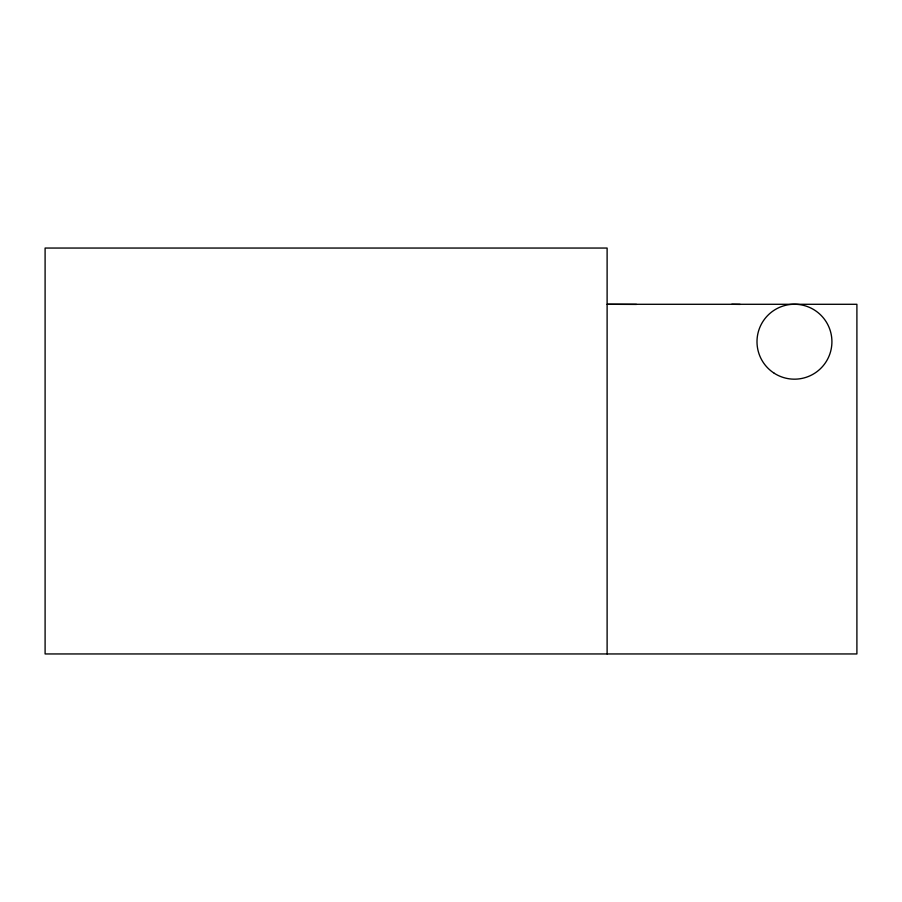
<?xml version="1.0" encoding="UTF-8"?>
<svg xmlns="http://www.w3.org/2000/svg" width="902" height="902" viewBox="0 0 902 902"><rect width="100%" height="100%" fill="white"/><g stroke="black" fill="none" stroke-linecap="round" stroke-linejoin="round"><path stroke-width="1.35" d="M636.53 304.425L607.114 304.29L856.9 304.29L856.9 653.95L45.1 653.95L45.1 248.05L607.114 248.05L607.114 653.95M731.781 304.29L740.181 304.414M774.277 373.281A37.467 37.467 0 0 0 831.881 343.414A37.467 37.467 0 0 0 777.208 308.461A37.467 37.467 0 0 0 774.277 373.281"/></g></svg>
